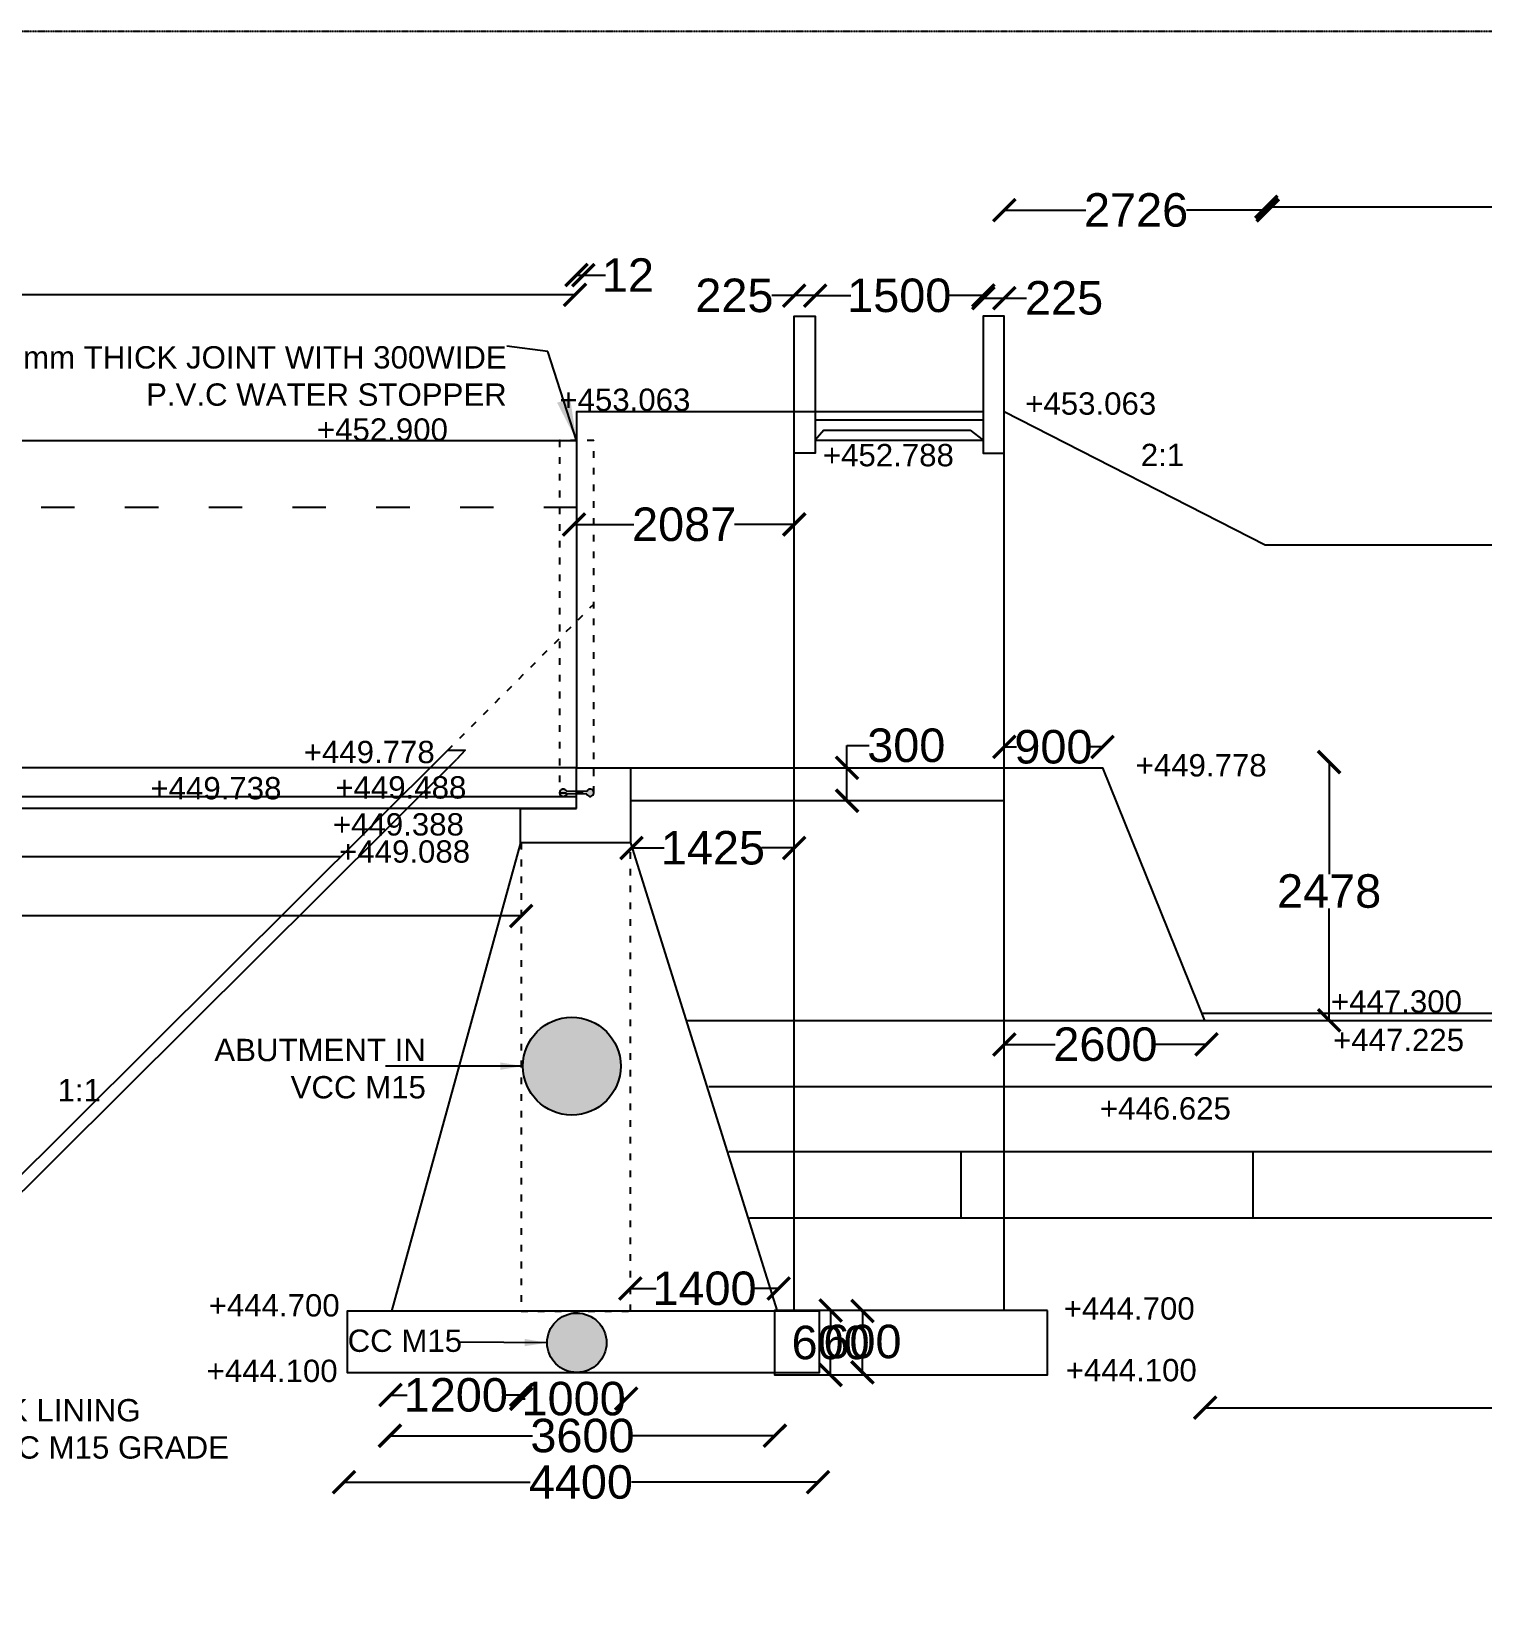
# Model space of a CAD drawing. Header units: millimetres. Extents: x -684 to 57229, y 11787 to 25017.
# Drawn here: x 45738 to 48336, y 22216 to 25017 of the extents above; entities that cross this region are included whole.
import ezdxf

# ---------------------------------------------------------------- set-up
doc = ezdxf.new("R2010")
doc.units = ezdxf.units.MM
doc.header["$MEASUREMENT"] = 0
doc.linetypes.add('ACAD_ISO03W100', pattern=[30, 12, -18])
doc.linetypes.add('HIDDENX2', pattern=[0.75, 0.5, -0.25])
doc.layers.add('DIMENSION', color=7, linetype='Continuous')
doc.layers.add('DRAWING', color=7, linetype='Continuous')
doc.styles.get("Standard").update_dxf_attribs({"font": 'arial.ttf'})
doc.dimstyles.get("Standard").update_dxf_attribs({"dimtxt": 60, "dimasz": 40, "dimexe": 0.18, "dimexo": 0.0625, "dimgap": 0.09, "dimtad": 0, "dimtih": 1, "dimtoh": 1, "dimdec": 0, "dimzin": 0, "dimdsep": 46, "dimtxsty": 'Standard', "dimblk": 'ARCHTICK', "dimcen": 0.05, "dimse1": 1, "dimse2": 1, "dimadec": 0, "dimazin": 0, "dimtfac": 1, "dimtdec": 0, "dimtofl": 0, "dimtmove": 0, "dimatfit": 3, "dimfxl": 1, "dimtolj": 1, "dimtzin": 0, "dimarcsym": 0})

# ---------------------------------------------------------------- blocks, each defined once
blk = doc.blocks.new('_ArchTick')
at = {"color": 0, "linetype": 'ByBlock', "const_width": 0.15}
blk.add_lwpolyline([(-0.5, -0.5), (0.5, 0.5)], dxfattribs=at)
blk = doc.blocks.new('*D117')
at = {"layer": 'Defpoints', "color": 0, "transparency": 16777216}
for p in [(47149, 22724.4), (47149, 22614.5), (47225.8, 22614.5)]:
    blk.add_point(p, dxfattribs=at)
at = {"layer": 'DRAWING', "color": 0, "lineweight": -2, "transparency": 16777216}
for p, q in [((47225.8, 22724.4), (47225.8, 22700.2)), ((47225.8, 22614.5), (47225.8, 22638.7))]:
    blk.add_line(p, q, dxfattribs=at)
at = {"layer": 'DRAWING', "color": 0, "lineweight": -2, "transparency": 16777216, "xscale": 40, "yscale": 40, "zscale": 40}
for p, rotation in [((47225.8, 22724.4), 90), ((47225.8, 22614.5), 270)]:
    blk.add_blockref('_ArchTick', p, dxfattribs=dict(at, rotation=rotation))
at = {"layer": 'DRAWING', "color": 0, "transparency": 16777216, "insert": (47225.8, 22669.5), "char_height": 60, "attachment_point": 5}
blk.add_mtext('\\A1;600', dxfattribs=at)
blk = doc.blocks.new('*D118')
at = {"layer": 'Defpoints', "color": 0, "transparency": 16777216}
for p in [(46810.2, 22764.8), (47075.7, 22764.8), (46810.2, 22572.9)]:
    blk.add_point(p, dxfattribs=at)
at = {"layer": 'DRAWING', "color": 0, "lineweight": -2, "transparency": 16777216}
for p, q in [((46810.2, 22764.8), (46856.2, 22764.8)), ((47075.7, 22764.8), (47029.7, 22764.8))]:
    blk.add_line(p, q, dxfattribs=at)
at = {"layer": 'DRAWING', "color": 0, "lineweight": -2, "transparency": 16777216, "xscale": 40, "yscale": 40, "zscale": 40, "rotation": 180}
blk.add_blockref('_ArchTick', (46810.2, 22764.8), dxfattribs=at)
at = {"layer": 'DRAWING', "color": 0, "lineweight": -2, "transparency": 16777216, "xscale": 40, "yscale": 40, "zscale": 40}
blk.add_blockref('_ArchTick', (47075.7, 22764.8), dxfattribs=at)
at = {"layer": 'DRAWING', "color": 0, "transparency": 16777216, "insert": (46943, 22764.8), "char_height": 60, "attachment_point": 5}
blk.add_mtext('\\A1;1400', dxfattribs=at)
blk = doc.blocks.new('*D119')
at = {"layer": 'Defpoints', "color": 0, "transparency": 16777216}
for p in [(46380.7, 22769.5), (46380.7, 22573.9), (46614.7, 22572.9)]:
    blk.add_point(p, dxfattribs=at)
at = {"layer": 'DRAWING', "color": 0, "lineweight": -2, "transparency": 16777216}
for p, q in [((46380.7, 22573.9), (46410.9, 22573.9)), ((46614.7, 22573.9), (46584.4, 22573.9))]:
    blk.add_line(p, q, dxfattribs=at)
at = {"layer": 'DRAWING', "color": 0, "lineweight": -2, "transparency": 16777216, "xscale": 40, "yscale": 40, "zscale": 40, "rotation": 180}
blk.add_blockref('_ArchTick', (46380.7, 22573.9), dxfattribs=at)
at = {"layer": 'DRAWING', "color": 0, "lineweight": -2, "transparency": 16777216, "xscale": 40, "yscale": 40, "zscale": 40}
blk.add_blockref('_ArchTick', (46614.7, 22573.9), dxfattribs=at)
at = {"layer": 'DRAWING', "color": 0, "transparency": 16777216, "insert": (46497.7, 22573.9), "char_height": 60, "attachment_point": 5}
blk.add_mtext('\\A1;1200', dxfattribs=at)
blk = doc.blocks.new('*D113')
at = {"layer": 'Defpoints', "color": 0, "transparency": 16777216}
for p in [(46614.8, 22567.3), (46614.8, 22566.9), (46802.7, 22564)]:
    blk.add_point(p, dxfattribs=at)
at = {"layer": 'DRAWING', "color": 0, "lineweight": -2, "transparency": 16777216}
for p, q in [((46614.8, 22567.3), (46622, 22567.3)), ((46802.7, 22567.3), (46795.5, 22567.3))]:
    blk.add_line(p, q, dxfattribs=at)
at = {"layer": 'DRAWING', "color": 0, "lineweight": -2, "transparency": 16777216, "xscale": 40, "yscale": 40, "zscale": 40, "rotation": 180}
blk.add_blockref('_ArchTick', (46614.8, 22567.3), dxfattribs=at)
at = {"layer": 'DRAWING', "color": 0, "lineweight": -2, "transparency": 16777216, "xscale": 40, "yscale": 40, "zscale": 40}
blk.add_blockref('_ArchTick', (46802.7, 22567.3), dxfattribs=at)
at = {"layer": 'DRAWING', "color": 0, "transparency": 16777216, "insert": (46708.7, 22567.3), "char_height": 60, "attachment_point": 5}
blk.add_mtext('\\A1;1000', dxfattribs=at)
blk = doc.blocks.new('*D114')
at = {"layer": 'Defpoints', "color": 0, "transparency": 16777216}
for p in [(46379.7, 22501.1), (46379.7, 22498), (47069, 22495.9)]:
    blk.add_point(p, dxfattribs=at)
at = {"layer": 'DRAWING', "color": 0, "lineweight": -2, "transparency": 16777216}
for p, q in [((46379.7, 22501.1), (46634.8, 22501.1)), ((47069, 22501.1), (46813.9, 22501.1))]:
    blk.add_line(p, q, dxfattribs=at)
at = {"layer": 'DRAWING', "color": 0, "lineweight": -2, "transparency": 16777216, "xscale": 40, "yscale": 40, "zscale": 40, "rotation": 180}
blk.add_blockref('_ArchTick', (46379.7, 22501.1), dxfattribs=at)
at = {"layer": 'DRAWING', "color": 0, "lineweight": -2, "transparency": 16777216, "xscale": 40, "yscale": 40, "zscale": 40}
blk.add_blockref('_ArchTick', (47069, 22501.1), dxfattribs=at)
at = {"layer": 'DRAWING', "color": 0, "transparency": 16777216, "insert": (46724.4, 22501.1), "char_height": 60, "attachment_point": 5}
blk.add_mtext('\\A1;3600', dxfattribs=at)
blk = doc.blocks.new('*D115')
at = {"layer": 'Defpoints', "color": 0, "transparency": 16777216}
for p in [(46297.5, 22417.9), (46297.5, 22417.9), (47146, 22417.9)]:
    blk.add_point(p, dxfattribs=at)
at = {"layer": 'DRAWING', "color": 0, "lineweight": -2, "transparency": 16777216}
for p, q in [((46297.5, 22417.9), (46631, 22417.9)), ((47146, 22417.9), (46812.5, 22417.9))]:
    blk.add_line(p, q, dxfattribs=at)
at = {"layer": 'DRAWING', "color": 0, "lineweight": -2, "transparency": 16777216, "xscale": 40, "yscale": 40, "zscale": 40, "rotation": 180}
blk.add_blockref('_ArchTick', (46297.5, 22417.9), dxfattribs=at)
at = {"layer": 'DRAWING', "color": 0, "lineweight": -2, "transparency": 16777216, "xscale": 40, "yscale": 40, "zscale": 40}
blk.add_blockref('_ArchTick', (47146, 22417.9), dxfattribs=at)
at = {"layer": 'DRAWING', "color": 0, "transparency": 16777216, "insert": (46721.7, 22417.9), "char_height": 60, "attachment_point": 5}
blk.add_mtext('\\A1;4400', dxfattribs=at)
blk = doc.blocks.new('*D120')
at = {"layer": 'Defpoints', "color": 0, "transparency": 16777216}
for p in [(44478.8, 23432.1), (44478.8, 23432.1), (46614.7, 23432.1)]:
    blk.add_point(p, dxfattribs=at)
at = {"layer": 'DRAWING', "color": 0, "lineweight": -2, "transparency": 16777216}
for p, q in [((44478.8, 23432.1), (45436.7, 23432.1)), ((46614.7, 23432.1), (45656.8, 23432.1))]:
    blk.add_line(p, q, dxfattribs=at)
at = {"layer": 'DRAWING', "color": 0, "lineweight": -2, "transparency": 16777216, "xscale": 40, "yscale": 40, "zscale": 40, "rotation": 180}
blk.add_blockref('_ArchTick', (44478.8, 23432.1), dxfattribs=at)
at = {"layer": 'DRAWING', "color": 0, "lineweight": -2, "transparency": 16777216, "xscale": 40, "yscale": 40, "zscale": 40}
blk.add_blockref('_ArchTick', (46614.7, 23432.1), dxfattribs=at)
at = {"layer": 'DRAWING', "color": 0, "transparency": 16777216, "insert": (45546.7, 23432.1), "char_height": 60, "attachment_point": 5}
blk.add_mtext('\\A1;11000', dxfattribs=at)
blk = doc.blocks.new('*D122')
at = {"layer": 'Defpoints', "color": 0, "transparency": 16777216}
for p in [(44374.3, 24544.5), (46711, 24537), (44374.3, 24345)]:
    blk.add_point(p, dxfattribs=at)
at = {"layer": 'DRAWING', "color": 0, "lineweight": -2, "transparency": 16777216}
for p, q in [((44374.3, 24544.5), (45432.4, 24544.5)), ((46711, 24544.5), (45652.9, 24544.5))]:
    blk.add_line(p, q, dxfattribs=at)
at = {"layer": 'DRAWING', "color": 0, "lineweight": -2, "transparency": 16777216, "xscale": 40, "yscale": 40, "zscale": 40, "rotation": 180}
blk.add_blockref('_ArchTick', (44374.3, 24544.5), dxfattribs=at)
at = {"layer": 'DRAWING', "color": 0, "lineweight": -2, "transparency": 16777216, "xscale": 40, "yscale": 40, "zscale": 40}
blk.add_blockref('_ArchTick', (46711, 24544.5), dxfattribs=at)
at = {"layer": 'DRAWING', "color": 0, "transparency": 16777216, "insert": (45542.6, 24544.5), "char_height": 60, "attachment_point": 5}
blk.add_mtext('\\A1;11988', dxfattribs=at)
blk = doc.blocks.new('*D116')
at = {"layer": 'Defpoints', "color": 0, "transparency": 16777216}
for p in [(46726, 24579.9), (46713.8, 24541.7), (46726, 24541.9)]:
    blk.add_point(p, dxfattribs=at)
at = {"layer": 'DRAWING', "color": 0, "lineweight": -2, "transparency": 16777216}
for p, q in [((46713.8, 24579.9), (46726, 24579.9)), ((46726, 24579.9), (46766, 24579.9))]:
    blk.add_line(p, q, dxfattribs=at)
at = {"layer": 'DRAWING', "color": 0, "lineweight": -2, "transparency": 16777216, "xscale": 40, "yscale": 40, "zscale": 40, "rotation": 180}
blk.add_blockref('_ArchTick', (46713.8, 24579.9), dxfattribs=at)
at = {"layer": 'DRAWING', "color": 0, "lineweight": -2, "transparency": 16777216, "xscale": 40, "yscale": 40, "zscale": 40}
blk.add_blockref('_ArchTick', (46726, 24579.9), dxfattribs=at)
at = {"layer": 'DRAWING', "color": 0, "transparency": 16777216, "insert": (46805.9, 24579.9), "char_height": 60, "attachment_point": 5}
blk.add_mtext('\\A1;12', dxfattribs=at)
blk = doc.blocks.new('*D134')
at = {"layer": 'Defpoints', "color": 0, "transparency": 16777216}
for p in [(46709.5, 24143.2), (47103.6, 24143.2), (46709.5, 24133.2)]:
    blk.add_point(p, dxfattribs=at)
at = {"layer": 'DIMENSION', "color": 0, "lineweight": -2, "transparency": 16777216}
for p, q in [((46709.5, 24133.2), (46816.3, 24133.2)), ((47103.6, 24133.2), (46996.7, 24133.2))]:
    blk.add_line(p, q, dxfattribs=at)
at = {"layer": 'DIMENSION', "color": 0, "lineweight": -2, "transparency": 16777216, "xscale": 40, "yscale": 40, "zscale": 40, "rotation": 180}
blk.add_blockref('_ArchTick', (46709.5, 24133.2), dxfattribs=at)
at = {"layer": 'DIMENSION', "color": 0, "lineweight": -2, "transparency": 16777216, "xscale": 40, "yscale": 40, "zscale": 40}
blk.add_blockref('_ArchTick', (47103.6, 24133.2), dxfattribs=at)
at = {"layer": 'DIMENSION', "color": 0, "transparency": 16777216, "insert": (46906.5, 24133.2), "char_height": 60, "attachment_point": 5}
blk.add_mtext('\\A1;2087', dxfattribs=at)
blk = doc.blocks.new('*D135')
at = {"layer": 'Defpoints', "color": 0, "transparency": 16777216}
for p in [(47442.2, 24543.2), (47141.2, 24506.1), (47442.2, 24506.1)]:
    blk.add_point(p, dxfattribs=at)
at = {"layer": 'DIMENSION', "color": 0, "lineweight": -2, "transparency": 16777216}
for p, q in [((47141.2, 24543.2), (47205, 24543.2)), ((47442.2, 24543.2), (47378.5, 24543.2))]:
    blk.add_line(p, q, dxfattribs=at)
at = {"layer": 'DIMENSION', "color": 0, "lineweight": -2, "transparency": 16777216, "xscale": 40, "yscale": 40, "zscale": 40, "rotation": 180}
blk.add_blockref('_ArchTick', (47141.2, 24543.2), dxfattribs=at)
at = {"layer": 'DIMENSION', "color": 0, "lineweight": -2, "transparency": 16777216, "xscale": 40, "yscale": 40, "zscale": 40}
blk.add_blockref('_ArchTick', (47442.2, 24543.2), dxfattribs=at)
at = {"layer": 'DIMENSION', "color": 0, "transparency": 16777216, "insert": (47291.7, 24543.2), "char_height": 60, "attachment_point": 5}
blk.add_mtext('\\A1;1500', dxfattribs=at)
blk = doc.blocks.new('*D136')
at = {"layer": 'Defpoints', "color": 0, "transparency": 16777216}
for p in [(47479.8, 24538.7), (47442.2, 24506.1), (47479.8, 24506.1)]:
    blk.add_point(p, dxfattribs=at)
at = {"layer": 'DIMENSION', "color": 0, "lineweight": -2, "transparency": 16777216}
for p, q in [((47442.2, 24538.7), (47479.8, 24538.7)), ((47479.8, 24538.7), (47519.8, 24538.7))]:
    blk.add_line(p, q, dxfattribs=at)
at = {"layer": 'DIMENSION', "color": 0, "lineweight": -2, "transparency": 16777216, "xscale": 40, "yscale": 40, "zscale": 40, "rotation": 180}
blk.add_blockref('_ArchTick', (47442.2, 24538.7), dxfattribs=at)
at = {"layer": 'DIMENSION', "color": 0, "lineweight": -2, "transparency": 16777216, "xscale": 40, "yscale": 40, "zscale": 40}
blk.add_blockref('_ArchTick', (47479.8, 24538.7), dxfattribs=at)
at = {"layer": 'DIMENSION', "color": 0, "transparency": 16777216, "insert": (47586.9, 24538.7), "char_height": 60, "attachment_point": 5}
blk.add_mtext('\\A1;225', dxfattribs=at)
blk = doc.blocks.new('*D128')
at = {"layer": 'Defpoints', "color": 0, "transparency": 16777216}
for p in [(47103.6, 24543.2), (47103.6, 24543.1), (47141.2, 24543.2)]:
    blk.add_point(p, dxfattribs=at)
at = {"layer": 'DIMENSION', "color": 0, "lineweight": -2, "transparency": 16777216}
for p, q in [((47103.6, 24543.1), (47063.6, 24543.1)), ((47141.2, 24543.1), (47103.6, 24543.1))]:
    blk.add_line(p, q, dxfattribs=at)
at = {"layer": 'DIMENSION', "color": 0, "lineweight": -2, "transparency": 16777216, "xscale": 40, "yscale": 40, "zscale": 40, "rotation": 180}
blk.add_blockref('_ArchTick', (47103.6, 24543.1), dxfattribs=at)
at = {"layer": 'DIMENSION', "color": 0, "lineweight": -2, "transparency": 16777216, "xscale": 40, "yscale": 40, "zscale": 40}
blk.add_blockref('_ArchTick', (47141.2, 24543.1), dxfattribs=at)
at = {"layer": 'DIMENSION', "color": 0, "transparency": 16777216, "insert": (46996.5, 24543.1), "char_height": 60, "attachment_point": 5}
blk.add_mtext('\\A1;225', dxfattribs=at)
blk = doc.blocks.new('*D137')
at = {"layer": 'Defpoints', "color": 0, "transparency": 16777216}
for p in [(46812.4, 23553.8), (46812.4, 23553.8), (47103.6, 23555.7)]:
    blk.add_point(p, dxfattribs=at)
at = {"layer": 'DIMENSION', "color": 0, "lineweight": -2, "transparency": 16777216}
for p, q in [((46812.4, 23553.8), (46870.9, 23553.8)), ((47103.6, 23553.8), (47045.1, 23553.8))]:
    blk.add_line(p, q, dxfattribs=at)
at = {"layer": 'DIMENSION', "color": 0, "lineweight": -2, "transparency": 16777216, "xscale": 40, "yscale": 40, "zscale": 40, "rotation": 180}
blk.add_blockref('_ArchTick', (46812.4, 23553.8), dxfattribs=at)
at = {"layer": 'DIMENSION', "color": 0, "lineweight": -2, "transparency": 16777216, "xscale": 40, "yscale": 40, "zscale": 40}
blk.add_blockref('_ArchTick', (47103.6, 23553.8), dxfattribs=at)
at = {"layer": 'DIMENSION', "color": 0, "transparency": 16777216, "insert": (46958, 23553.8), "char_height": 60, "attachment_point": 5}
blk.add_mtext('\\A1;1425', dxfattribs=at)
blk = doc.blocks.new('*D138')
at = {"layer": 'Defpoints', "color": 0, "transparency": 16777216}
for p in [(47186.6, 23697.4), (47198.1, 23697.4), (47186.6, 23638.5)]:
    blk.add_point(p, dxfattribs=at)
at = {"layer": 'DIMENSION', "color": 0, "lineweight": -2, "transparency": 16777216}
for p, q in [((47198.1, 23697.4), (47198.1, 23737.4)), ((47198.1, 23737.4), (47238.1, 23737.4)), ((47198.1, 23638.5), (47198.1, 23697.4))]:
    blk.add_line(p, q, dxfattribs=at)
at = {"layer": 'DIMENSION', "color": 0, "lineweight": -2, "transparency": 16777216, "xscale": 40, "yscale": 40, "zscale": 40}
for p, rotation in [((47198.1, 23697.4), 90), ((47198.1, 23638.5), 270)]:
    blk.add_blockref('_ArchTick', p, dxfattribs=dict(at, rotation=rotation))
at = {"layer": 'DIMENSION', "color": 0, "transparency": 16777216, "insert": (47304.3, 23737.4), "char_height": 60, "attachment_point": 5}
blk.add_mtext('\\A1;300', dxfattribs=at)
blk = doc.blocks.new('*D139')
at = {"layer": 'Defpoints', "color": 0, "transparency": 16777216}
for p in [(47655.6, 23734.7), (47479.8, 23697.4), (47655.6, 23697.4)]:
    blk.add_point(p, dxfattribs=at)
at = {"layer": 'DIMENSION', "color": 0, "lineweight": -2, "transparency": 16777216}
for p, q in [((47479.8, 23734.7), (47501.4, 23734.7)), ((47655.6, 23734.7), (47634, 23734.7))]:
    blk.add_line(p, q, dxfattribs=at)
at = {"layer": 'DIMENSION', "color": 0, "lineweight": -2, "transparency": 16777216, "xscale": 40, "yscale": 40, "zscale": 40, "rotation": 180}
blk.add_blockref('_ArchTick', (47479.8, 23734.7), dxfattribs=at)
at = {"layer": 'DIMENSION', "color": 0, "lineweight": -2, "transparency": 16777216, "xscale": 40, "yscale": 40, "zscale": 40}
blk.add_blockref('_ArchTick', (47655.6, 23734.7), dxfattribs=at)
at = {"layer": 'DIMENSION', "color": 0, "transparency": 16777216, "insert": (47567.7, 23734.7), "char_height": 60, "attachment_point": 5}
blk.add_mtext('\\A1;900', dxfattribs=at)
blk = doc.blocks.new('*D140')
at = {"layer": 'Defpoints', "color": 0, "transparency": 16777216}
for p in [(47479.8, 23202), (47841.7, 23202), (47841.7, 23202)]:
    blk.add_point(p, dxfattribs=at)
at = {"layer": 'DIMENSION', "color": 0, "lineweight": -2, "transparency": 16777216}
for p, q in [((47479.8, 23202), (47570.7, 23202)), ((47841.7, 23202), (47750.9, 23202))]:
    blk.add_line(p, q, dxfattribs=at)
at = {"layer": 'DIMENSION', "color": 0, "lineweight": -2, "transparency": 16777216, "xscale": 40, "yscale": 40, "zscale": 40, "rotation": 180}
blk.add_blockref('_ArchTick', (47479.8, 23202), dxfattribs=at)
at = {"layer": 'DIMENSION', "color": 0, "lineweight": -2, "transparency": 16777216, "xscale": 40, "yscale": 40, "zscale": 40}
blk.add_blockref('_ArchTick', (47841.7, 23202), dxfattribs=at)
at = {"layer": 'DIMENSION', "color": 0, "transparency": 16777216, "insert": (47660.8, 23202), "char_height": 60, "attachment_point": 5}
blk.add_mtext('\\A1;2600', dxfattribs=at)
blk = doc.blocks.new('*D141')
at = {"layer": 'Defpoints', "color": 0, "transparency": 16777216}
for p in [(48052, 23707.5), (48061.4, 23245.1), (48061.4, 23245.1)]:
    blk.add_point(p, dxfattribs=at)
at = {"layer": 'DIMENSION', "color": 0, "lineweight": -2, "transparency": 16777216}
for p, q in [((48061.4, 23707.5), (48061.4, 23507)), ((48061.4, 23245.1), (48061.4, 23445.6))]:
    blk.add_line(p, q, dxfattribs=at)
at = {"layer": 'DIMENSION', "color": 0, "lineweight": -2, "transparency": 16777216, "xscale": 40, "yscale": 40, "zscale": 40}
for p, rotation in [((48061.4, 23707.5), 90), ((48061.4, 23245.1), 270)]:
    blk.add_blockref('_ArchTick', p, dxfattribs=dict(at, rotation=rotation))
at = {"layer": 'DIMENSION', "color": 0, "transparency": 16777216, "insert": (48061.4, 23476.3), "char_height": 60, "attachment_point": 5}
blk.add_mtext('\\A1;2478', dxfattribs=at)
blk = doc.blocks.new('*D143')
at = {"layer": 'Defpoints', "color": 0, "transparency": 16777216}
for p in [(47168.8, 22725.6), (47168.8, 22725.6), (47168.8, 22609.9)]:
    blk.add_point(p, dxfattribs=at)
at = {"layer": 'DIMENSION', "color": 0, "lineweight": -2, "transparency": 16777216}
for p, q in [((47168.8, 22725.6), (47168.8, 22698.4)), ((47168.8, 22609.9), (47168.8, 22637))]:
    blk.add_line(p, q, dxfattribs=at)
at = {"layer": 'DIMENSION', "color": 0, "lineweight": -2, "transparency": 16777216, "xscale": 40, "yscale": 40, "zscale": 40}
for p, rotation in [((47168.8, 22725.6), 90), ((47168.8, 22609.9), 270)]:
    blk.add_blockref('_ArchTick', p, dxfattribs=dict(at, rotation=rotation))
at = {"layer": 'DIMENSION', "color": 0, "transparency": 16777216, "insert": (47168.8, 22667.7), "char_height": 60, "attachment_point": 5}
blk.add_mtext('\\A1;600', dxfattribs=at)
blk = doc.blocks.new('*D129')
at = {"layer": 'Defpoints', "color": 0, "transparency": 16777216}
for p in [(47839.5, 22559.8), (50370.9, 22559.8), (50370.9, 22551.3)]:
    blk.add_point(p, dxfattribs=at)
at = {"layer": 'DIMENSION', "color": 0, "lineweight": -2, "transparency": 16777216}
for p, q in [((47839.5, 22551.3), (48995.1, 22551.3)), ((50370.9, 22551.3), (49215.3, 22551.3))]:
    blk.add_line(p, q, dxfattribs=at)
at = {"layer": 'DIMENSION', "color": 0, "lineweight": -2, "transparency": 16777216, "xscale": 40, "yscale": 40, "zscale": 40, "rotation": 180}
blk.add_blockref('_ArchTick', (47839.5, 22551.3), dxfattribs=at)
at = {"layer": 'DIMENSION', "color": 0, "lineweight": -2, "transparency": 16777216, "xscale": 40, "yscale": 40, "zscale": 40}
blk.add_blockref('_ArchTick', (50370.9, 22551.3), dxfattribs=at)
at = {"layer": 'DIMENSION', "color": 0, "transparency": 16777216, "insert": (49105.2, 22551.3), "char_height": 60, "attachment_point": 5}
blk.add_mtext('\\A1;12480', dxfattribs=at)
blk = doc.blocks.new('*D131')
at = {"layer": 'Defpoints', "color": 0, "transparency": 16777216}
for p in [(47479.8, 24699.3), (47951.6, 24699.3), (47951.6, 24696.1)]:
    blk.add_point(p, dxfattribs=at)
at = {"layer": 'DIMENSION', "color": 0, "lineweight": -2, "transparency": 16777216}
for p, q in [((47479.8, 24696.1), (47625.5, 24696.1)), ((47951.6, 24696.1), (47805.9, 24696.1))]:
    blk.add_line(p, q, dxfattribs=at)
at = {"layer": 'DIMENSION', "color": 0, "lineweight": -2, "transparency": 16777216, "xscale": 40, "yscale": 40, "zscale": 40, "rotation": 180}
blk.add_blockref('_ArchTick', (47479.8, 24696.1), dxfattribs=at)
at = {"layer": 'DIMENSION', "color": 0, "lineweight": -2, "transparency": 16777216, "xscale": 40, "yscale": 40, "zscale": 40}
blk.add_blockref('_ArchTick', (47951.6, 24696.1), dxfattribs=at)
at = {"layer": 'DIMENSION', "color": 0, "transparency": 16777216, "insert": (47715.7, 24696.1), "char_height": 60, "attachment_point": 5}
blk.add_mtext('\\A1;2726', dxfattribs=at)
blk = doc.blocks.new('*D132')
at = {"layer": 'Defpoints', "color": 0, "transparency": 16777216}
for p in [(50396.3, 24702.1), (47948.9, 24693.4), (50396.3, 24693.4)]:
    blk.add_point(p, dxfattribs=at)
at = {"layer": 'DIMENSION', "color": 0, "lineweight": -2, "transparency": 16777216}
for p, q in [((47948.9, 24702.1), (49062.6, 24702.1)), ((50396.3, 24702.1), (49282.7, 24702.1))]:
    blk.add_line(p, q, dxfattribs=at)
at = {"layer": 'DIMENSION', "color": 0, "lineweight": -2, "transparency": 16777216, "xscale": 40, "yscale": 40, "zscale": 40, "rotation": 180}
blk.add_blockref('_ArchTick', (47948.9, 24702.1), dxfattribs=at)
at = {"layer": 'DIMENSION', "color": 0, "lineweight": -2, "transparency": 16777216, "xscale": 40, "yscale": 40, "zscale": 40}
blk.add_blockref('_ArchTick', (50396.3, 24702.1), dxfattribs=at)
at = {"layer": 'DIMENSION', "color": 0, "transparency": 16777216, "insert": (49172.6, 24702.1), "char_height": 60, "attachment_point": 5}
blk.add_mtext('\\A1;12354', dxfattribs=at)

msp = doc.modelspace()

# ---------------------------------------------------------------- hatches: boundary and pattern name
at = {"layer": 'DRAWING'}
h = msp.add_hatch(color=256, dxfattribs=at)
h.paths.add_polyline_path([(46683.6, 23652.7), (46744.7, 23652.7, -0.827597), (46732.1, 23650.3), (46696.3, 23650.5, -0.838983)])
h.paths.add_polyline_path([(46744.7, 23652.7), (46683.6, 23652.7, -0.808686), (46696.1, 23655.4), (46732.1, 23655.2, -0.82014)])
h = msp.add_hatch(dxfattribs=at)
h.set_pattern_fill('AR-CONC', color=256, scale=9, style=0)
h.set_pattern_definition([(130, (88748.546, 0), (-64.553416, -5.64769), [6.75, -74.25]), (185, (88748.546, 0), (12.48762, 67.69729), [5.4, -59.4]), (79.5486, (88743.166, -0.47), (-52.065844, 62.04956), [5.73662, -63.10279]), (133.8158, (88748.546, 18), (-96.0517, -14.89671), [10.125, -111.375]), (83.3644, (88740.54, 16.76), (-84.11964, 87.6706), [8.60493, -94.65417]), (188.8158, (88748.55, 18), (-84.11958, 87.67067), [8.1, -89.1]), (159, (88739.546, 13.5), (-53.721635, -36.2357), [6.75, -74.25]), (214, (88739.546, 13.5), (-21.89838, 65.2635), [5.4, -59.4]), (108.5486, (88735.07, 10.48), (-75.62004, 29.027745), [5.73662, -63.10279]), (142.5, (88748.546, 0), (-1.094387, 29.960447), [0, -58.68, 0, -60.3, 0, -59.625]), (172.5, (88748.546, 0), (-23.676258, 35.497054), [0, -34.38, 0, -57.33, 0, -22.725]), (212.5, (88768.616, 0), (-48.044019, -2.029938), [0, -22.5, 0, -70.2, 0, -93.15]), (222.5, (88777.616, 0), (-52.486755, 9.00945), [0, -29.25, 0, -46.62, 0, -66.15])])
h.paths.add_polyline_path([(46792.9, 23163.1, -1), (46617.6, 23163.1, -1)])
h.paths.add_polyline_path([(46767.5, 22667.7, -0.4076), (46715.5, 22614.5), (46713.1, 22614.5, -0.4076), (46661.1, 22667.7, -1)])
h.paths.add_polyline_path([(44374.3, 23061.8, -1.100719), (44374.3, 22902.9)])
h.paths.add_polyline_path([(44374.3, 22533.5, -1), (44374.3, 22436.2)])

# ---------------------------------------------------------------- linework, layer by layer
at = {"layer": 'DRAWING', "linetype": 'HIDDENX2'}
msp.add_lwpolyline([(36285.6, 25016.5), (56527.8, 25016.5), (56527.8, 11787), (36285.6, 11787)], close=True, dxfattribs=at)
at = {"layer": 'DRAWING'}
for points in [[(47103.6, 22725.6), (47103.6, 24506.1), (47141.2, 24506.1), (47141.2, 24261.1), (47103.6, 24261.1)], [(47479.8, 22725.6), (47479.8, 24506.1), (47442.2, 24506.1), (47442.2, 24261.1), (47479.8, 24261.1)], [(46714.2, 24283.8), (46714.2, 24335.7), (47441.4, 24335.7)], [(47479.8, 24335.6), (47946.6, 24097), (50396.3, 24097), (50396.3, 23245.1)], [(47141.2, 24320.7), (47442.2, 24320.7)], [(44374.3, 24283.8), (46713.8, 24283.8), (46713.8, 23697.4), (44376.6, 23697.4)], [(47156.8, 24302.2), (47141.2, 24283.9)], [(47141.2, 24283.9), (47442.2, 24283.9)], [(47156.8, 24302.2), (47418.7, 24302.2)], [(47418.7, 24302.2), (47442.2, 24283.9)], [(44374.3, 22665.9), (45415.2, 22665.9), (46483.5, 23729)], [(46483.5, 23729), (46514.5, 23729), (46499.4, 23713)], [(44374.3, 22643.4), (45424.5, 22643.4), (46499.4, 23713)], [(46713.8, 23624.6), (46713.8, 23697.4), (46810.2, 23697.4), (46810.2, 23562.9), (46713.8, 23562.9)], [(46808.5, 23697.4), (47655.6, 23697.4), (47838, 23245.1)], [(46713.8, 23645.1), (44374.3, 23645.1)], [(46732.1, 23655.2), (46696.1, 23655.4)], [(46732.1, 23650.3), (46696.1, 23650.5)], [(47479.8, 23638.5), (46809.5, 23638.5)], [(46713.8, 23624.6), (44374.3, 23624.6)], [(46713.8, 23562.9), (46613.6, 23562.9), (46613.6, 23624.6), (46713.8, 23624.6)], [(46613.6, 23562.9), (46382.4, 22724.4)], [(46810.2, 23562.9), (47072.8, 22724.4)], [(46291.7, 23538.2), (44374.3, 23538.2)], [(46910.9, 23245.1), (50440.6, 23245.1)], [(47832.8, 23257.9), (50396.3, 23257.9)], [(46950.7, 23126.4), (50440.6, 23126.4)], [(46986.6, 23010), (50440.6, 23010)], [(47401.8, 23010), (47401.8, 22891.3)], [(47924.8, 23010), (47924.8, 22891.3)], [(47023.7, 22891.3), (50305, 22891.3)]]:
    msp.add_lwpolyline(points, dxfattribs=at)
at = {"layer": 'DRAWING', "linetype": 'ACAD_ISO03W100'}
for points in [[(46744.8, 24283.8), (46683.6, 24283.8), (46683.6, 23652.7), (46744.8, 23652.7)], [(46810.2, 23562.9), (46614.7, 23562.9), (46614.7, 22724.4), (46810.2, 22724.4)]]:
    msp.add_lwpolyline(points, close=True, dxfattribs=at)
at = {"layer": 'DRAWING', "linetype": 'ACAD_ISO03W100', "ltscale": 5}
msp.add_lwpolyline([(46715.2, 24163.3), (44374.3, 24163.3)], dxfattribs=at)
at = {"layer": 'DRAWING', "linetype": 'ACAD_ISO03W100'}
msp.add_lwpolyline([(46483.5, 23729), (46744.8, 23990.7)], dxfattribs=at)
at = {"layer": 'DRAWING'}
for points in [[(47149, 22724.4), (46303.2, 22724.4), (46303.2, 22614.5), (47149, 22614.5)], [(47557.4, 22725.6), (47068.2, 22725.6), (47068.2, 22609.9), (47557.4, 22609.9)]]:
    msp.add_lwpolyline(points, close=True, dxfattribs=at)
for centre, radius in [((46705.3, 23163.1), 87.6), ((46714.3, 22667.7), 53.2)]:
    msp.add_circle(centre, radius, dxfattribs=at)
for centre, start, end in [((46690.2, 23652.7), 24.152, 339.9843), ((46738.2, 23652.7), 201.5558, 157.4262)]:
    msp.add_arc(centre, 6.56, start, end, dxfattribs=at)

# ---------------------------------------------------------------- texts
at = {"layer": 'DRAWING', "char_height": 40}
for s, insert, width, attachment_point in [(' 12mm THICK JOINT WITH 300WIDE P.V.C WATER STOPPER ', (46588.9, 24452.5), 1042.835, 3), ('+453.063', (46917.7, 24376.5), 203.498, 3), ('+453.063', (47751.8, 24369.8), 203.498, 3), ('+452.900', (46483.6, 24323.2), 203.498, 3), ('+452.788', (47389.5, 24277.4), 203.498, 3), ('2:1', (47801.8, 24277.7), 203.498, 3), ('+449.778', (46460, 23745.7), 203.498, 3), ('+449.778', (47949.5, 23721.9), 203.498, 3), ('+449.738', (46185.5, 23680.9), 203.498, 3), ('+449.488', (46516.6, 23682.3), 203.498, 3), ('+449.388', (46512.2, 23616.1), 203.498, 3), ('+449.088', (46523.3, 23567.5), 203.498, 3), ('+447.300', (48299.2, 23298.8), 203.498, 3), ('+447.225', (48303, 23229.9), 203.498, 3), ('ABUTMENT IN VCC M15', (46444.1, 23212), 382.378, 3), ('1:1', (45784.7, 23140), 203.498, 1), ('+446.625', (47885.5, 23107.4), 203.498, 3), ('+444.700', (46289.8, 22754.7), 203.498, 3), ('+444.700', (47820.7, 22749), 203.498, 3), ('CC M15', (46508.9, 22691.3), 203.498, 3), ('+444.100', (46286.1, 22637.3), 203.498, 3), ('+444.100', (47824.4, 22638.6), 203.498, 3), ('100 MM THICK LINING COURSE IN CC M15 GRADE', (45346.4, 22566.8), 743.453, 1)]:
    msp.add_mtext(s, dxfattribs=dict(at, insert=insert, width=width, attachment_point=attachment_point))

# ---------------------------------------------------------------- dimensions: what is measured, and where the dimension line sits
at = {"layer": 'DIMENSION'}
for base, p1, p2, text, picture, middle in [((47951.6, 24696.1), (47479.8, 24699.3), (47951.6, 24699.3), '2726', '*D131', (47715.7, 24696.1)), ((50396.3, 24702.1), (47948.9, 24693.4), (50396.3, 24693.4), '12354', '*D132', (49172.6, 24702.1)), ((47103.6, 24543.1), (47141.2, 24543.2), (47103.6, 24543.2), '225', '*D128', (46996.5, 24543.1)), ((47442.2, 24543.2), (47141.2, 24506.1), (47442.2, 24506.1), '1500', '*D135', (47291.7, 24543.2)), ((47479.8, 24538.7), (47442.2, 24506.1), (47479.8, 24506.1), '225', '*D136', (47586.9, 24538.7)), ((46709.5, 24133.2), (47103.6, 24143.2), (46709.5, 24143.2), '2087', '*D134', (46906.5, 24133.2)), ((47655.6, 23734.7), (47479.8, 23697.4), (47655.6, 23697.4), '900', '*D139', (47567.7, 23734.7)), ((46812.4, 23553.8), (47103.6, 23555.7), (46812.4, 23553.8), '1425', '*D137', (46958, 23553.8)), ((47841.7, 23202), (47479.8, 23202), (47841.7, 23202), '2600', '*D140', (47660.8, 23202)), ((50370.9, 22551.3), (47839.5, 22559.8), (50370.9, 22559.8), '12480', '*D129', (49105.2, 22551.3))]:
    dim = msp.add_linear_dim(base=base, p1=p1, p2=p2, text=text, dimstyle='Standard', dxfattribs=at)
    dim.commit()
    dim.dimension.update_dxf_attribs({"geometry": picture, "text_midpoint": middle})
for base, p1, p2, text, picture, middle in [((47198.1, 23697.4), (47186.6, 23638.5), (47186.6, 23697.4), '300', '*D138', (47304.3, 23737.4)), ((48061.4, 23245.1), (48052, 23707.5), (48061.4, 23245.1), '2478', '*D141', (48061.4, 23476.3)), ((47168.8, 22725.6), (47168.8, 22609.9), (47168.8, 22725.6), '600', '*D143', (47168.8, 22667.7))]:
    dim = msp.add_linear_dim(base=base, p1=p1, p2=p2, angle=90, text=text, dimstyle='Standard', dxfattribs=at)
    dim.commit()
    dim.dimension.update_dxf_attribs({"geometry": picture, "text_midpoint": middle})
at = {"layer": 'DRAWING'}
dim = msp.add_linear_dim(base=(46726, 24579.9), p1=(46713.8, 24541.7), p2=(46726, 24541.9), angle=180, dimstyle='Standard', dxfattribs=at)
dim.commit()
dim.dimension.update_dxf_attribs({"geometry": '*D116', "text_midpoint": (46805.9, 24579.9)})
for base, p1, p2, angle, text, picture, middle in [((44374.3, 24544.5), (46711, 24537), (44374.3, 24345), 180, '11988', '*D122', (45542.6, 24544.5)), ((44478.8, 23432.1), (46614.7, 23432.1), (44478.8, 23432.1), 180, '11000', '*D120', (45546.7, 23432.1)), ((46810.2, 22764.8), (47075.7, 22764.8), (46810.2, 22572.9), 180, '1400', '*D118', (46943, 22764.8)), ((46380.7, 22573.9), (46614.7, 22572.9), (46380.7, 22769.5), 180, '1200', '*D119', (46497.7, 22573.9)), ((47225.8, 22614.5), (47149, 22724.4), (47149, 22614.5), 90, '600', '*D117', (47225.8, 22669.5)), ((46614.8, 22567.3), (46802.7, 22564), (46614.8, 22566.9), 180, '1000', '*D113', (46708.7, 22567.3)), ((46379.7, 22501.1), (47069, 22495.9), (46379.7, 22498), 180, '3600', '*D114', (46724.4, 22501.1)), ((46297.5, 22417.9), (47146, 22417.9), (46297.5, 22417.9), 180, '4400', '*D115', (46721.7, 22417.9))]:
    dim = msp.add_linear_dim(base=base, p1=p1, p2=p2, angle=angle, text=text, dimstyle='Standard', dxfattribs=at)
    dim.commit()
    dim.dimension.update_dxf_attribs({"geometry": picture, "text_midpoint": middle})

# ---------------------------------------------------------------- leaders
for points, override in [([(46713.8, 24283.8), (46662.3, 24443), (46588.9, 24452.5)], {"dimasz": 75, "dimgap": 0.09, "dimtad": 0}), ([(46617.6, 23163.1), (46371.9, 23163.1)], {"dimgap": 0.09, "dimtad": 0}), ([(46661.1, 22667.7), (46506.1, 22668.7)], {"dimgap": 0.09, "dimtad": 0})]:
    msp.add_leader(points, dimstyle='Standard', override=override, dxfattribs=at)

doc.saveas('drawing.dxf')
